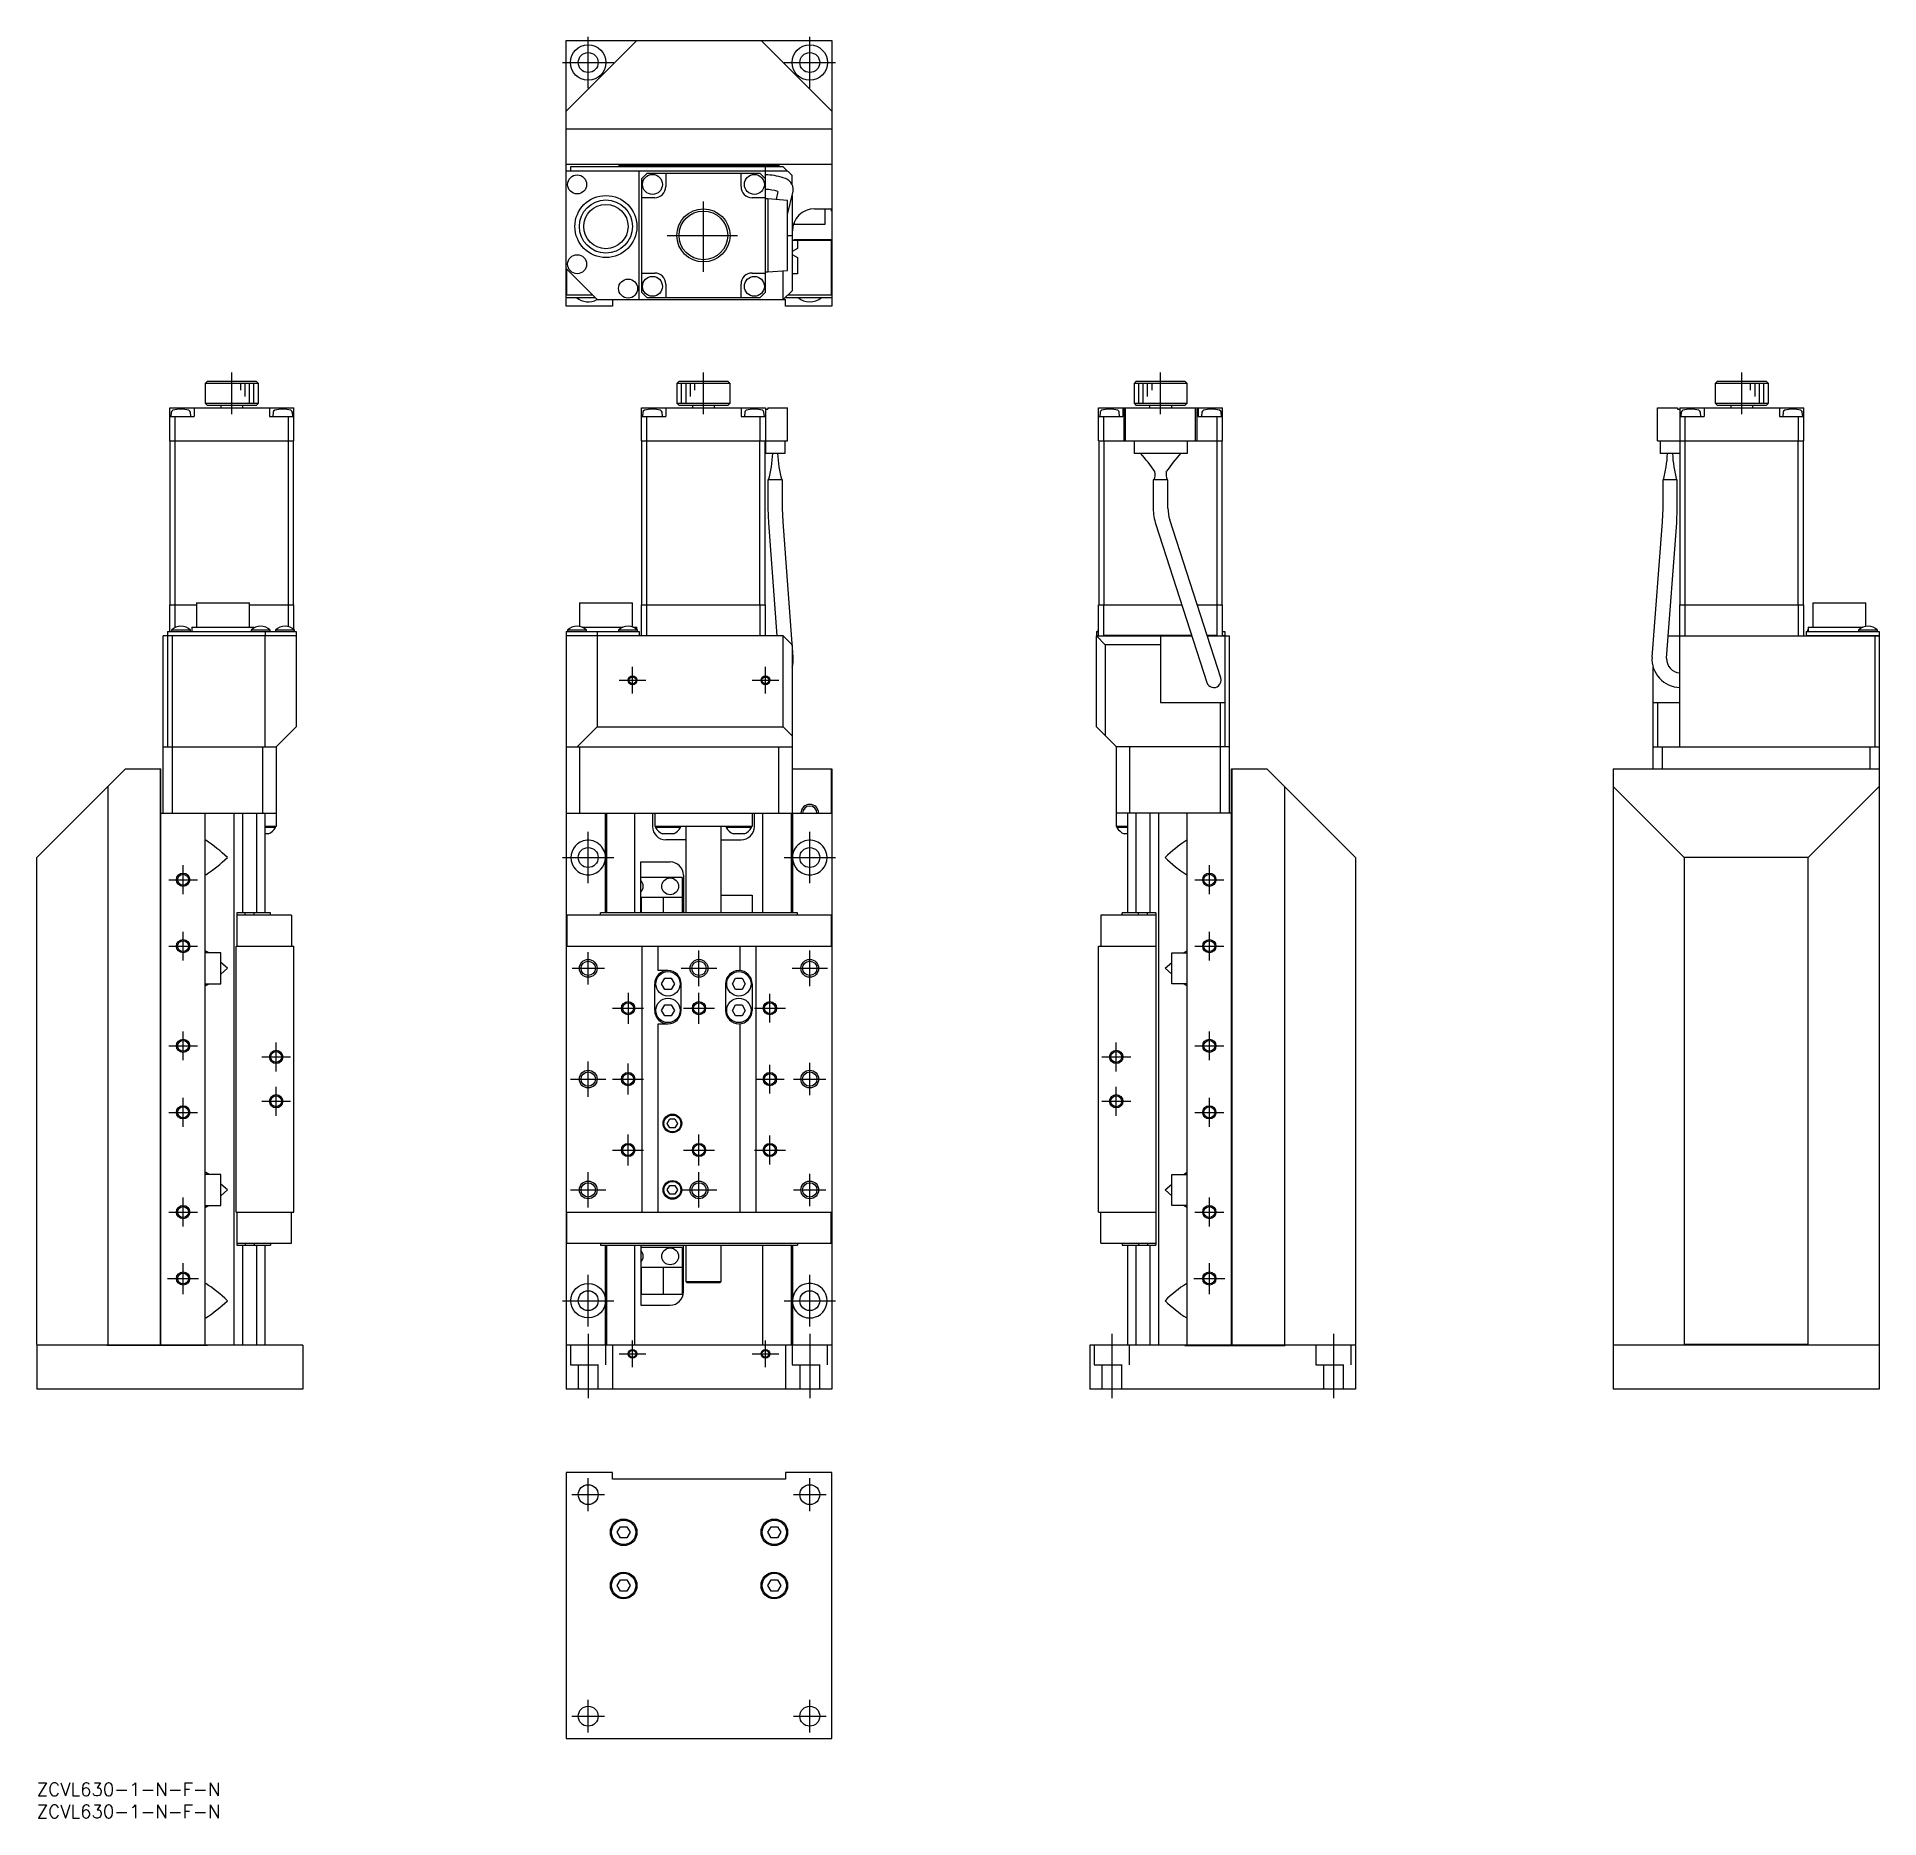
# Model space of a CAD drawing. Extents: x 0 to 416, y -8 to 394.
import ezdxf

# ---------------------------------------------------------------- set-up
doc = ezdxf.new("R2010")
doc.units = 0
doc.header["$LTSCALE"] = 0.5
doc.linetypes.add('CENTER', pattern=[50.8, 31.75, -6.35, 6.35, -6.35])
doc.linetypes.add('DASHED', pattern=[19.05, 12.7, -6.35])
for name, color, linetype in [('MSM_CENTER', 1, 'CENTER'), ('MSM_CONTINUOUS', 7, 'CONTINUOUS'), ('MSM_DASHED', 4, 'DASHED'), ('MSM_NARROW', 5, 'CONTINUOUS'), ('MSM_PART_NUMBER', 7, 'CONTINUOUS')]:
    doc.layers.add(name, color=color, linetype=linetype)
doc.styles.get("Standard").update_dxf_attribs({"font": 'txt.shx', "height": 3, "bigfont": 'bigfont.shx'})

# ---------------------------------------------------------------- blocks, each defined once
blk = doc.blocks.new('*U2')
at = {"layer": 'MSM_PART_NUMBER'}
blk.add_text('ZCVL630-1-N-F-N', height=3, dxfattribs=at).set_placement((0, -3))
blk = doc.blocks.new('*U3')
at = {"layer": 'MSM_PART_NUMBER'}
blk.add_text('ZCVL630-1-N-F-N', height=3, dxfattribs=at).set_placement((0, -8))

msp = doc.modelspace()

# ---------------------------------------------------------------- linework, layer by layer
at = {"layer": 'MSM_CENTER'}
for p, q in [((124.42, 382.36), (124.42, 393.96)), ((174.42, 382.36), (174.42, 393.96)), ((118.62, 388.16), (130.22, 388.16)), ((168.62, 388.16), (180.22, 388.16)), ((150.42, 340.96), (150.42, 357.36)), ((142.22, 349.16), (158.62, 349.16)), ((44, 308.82), (44, 318.22)), ((150.42, 308.82), (150.42, 318.22)), ((253.59, 308.82), (253.59, 318.22)), ((384.74, 308.82), (384.74, 318.22)), ((134.42, 245.77), (134.42, 251.77)), ((164.42, 245.77), (164.42, 251.77)), ((131.42, 248.77), (137.42, 248.77)), ((161.42, 248.77), (167.42, 248.77)), ((124.42, 202.97), (124.42, 214.57)), ((174.42, 202.97), (174.42, 214.57)), ((118.62, 208.77), (130.22, 208.77)), ((168.62, 208.77), (180.22, 208.77)), ((29.75, 203.77), (36.25, 203.77)), ((33, 200.52), (33, 207.02)), ((261.34, 203.77), (267.84, 203.77)), ((264.59, 200.52), (264.59, 207.02)), ((33, 185.52), (33, 192.02)), ((264.59, 185.52), (264.59, 192.02)), ((29.75, 188.77), (36.25, 188.77)), ((124.42, 180.12), (124.42, 187.42)), ((149.42, 179.77), (149.42, 187.77)), ((174.42, 179.77), (174.42, 187.77)), ((261.34, 188.77), (267.84, 188.77)), ((120.77, 183.77), (128.07, 183.77)), ((145.42, 183.77), (153.42, 183.77)), ((170.42, 183.77), (178.42, 183.77)), ((129.92, 174.77), (136.92, 174.77)), ((133.42, 178.27), (133.42, 171.27)), ((145.92, 174.77), (152.92, 174.77)), ((149.42, 171.27), (149.42, 178.27)), ((161.92, 174.77), (168.92, 174.77)), ((165.42, 171.52), (165.42, 178.02)), ((33, 163.02), (33, 169.52)), ((54, 160.52), (54, 167.02)), ((243.59, 160.52), (243.59, 167.02)), ((264.59, 163.02), (264.59, 169.52)), ((29.75, 166.27), (36.25, 166.27)), ((50.75, 163.77), (57.25, 163.77)), ((124.42, 154.77), (124.42, 162.77)), ((133.42, 155.27), (133.42, 162.27)), ((174.42, 155.12), (174.42, 162.42)), ((240.34, 163.77), (246.84, 163.77)), ((261.34, 166.27), (267.84, 166.27)), ((120.42, 158.77), (128.42, 158.77)), ((129.92, 158.77), (136.92, 158.77)), ((162.17, 158.77), (168.67, 158.77)), ((165.42, 155.52), (165.42, 162.02)), ((170.77, 158.77), (178.07, 158.77)), ((33, 148.02), (33, 154.52)), ((54, 150.52), (54, 157.02)), ((243.59, 150.52), (243.59, 157.02)), ((264.59, 148.02), (264.59, 154.52)), ((29.75, 151.27), (36.25, 151.27)), ((50.75, 153.77), (57.25, 153.77)), ((240.34, 153.77), (246.84, 153.77)), ((261.34, 151.27), (267.84, 151.27)), ((133.42, 139.27), (133.42, 146.27)), ((149.42, 139.27), (149.42, 146.27)), ((165.42, 139.52), (165.42, 146.02)), ((129.92, 142.77), (136.92, 142.77)), ((145.92, 142.77), (152.92, 142.77)), ((161.92, 142.77), (168.92, 142.77)), ((124.42, 129.77), (124.42, 137.77)), ((149.42, 129.77), (149.42, 137.77)), ((174.42, 130.12), (174.42, 137.42)), ((120.42, 133.77), (128.42, 133.77)), ((145.42, 133.77), (153.42, 133.77)), ((170.77, 133.77), (178.07, 133.77)), ((33, 125.52), (33, 132.02)), ((264.59, 125.52), (264.59, 132.02)), ((29.75, 128.77), (36.25, 128.77)), ((261.34, 128.77), (267.84, 128.77)), ((33, 110.27), (33, 117.27)), ((264.59, 110.27), (264.59, 117.27)), ((29.5, 113.77), (36.5, 113.77)), ((124.42, 102.97), (124.42, 114.57)), ((174.42, 102.97), (174.42, 114.57)), ((261.09, 113.77), (268.09, 113.77)), ((118.62, 108.77), (130.22, 108.77)), ((168.62, 108.77), (180.22, 108.77)), ((124.42, 101.27), (124.42, 86.77)), ((174.42, 101.27), (174.42, 86.77)), ((242.59, 101.27), (242.59, 86.77)), ((292.59, 101.27), (292.59, 86.77)), ((131.42, 96.77), (137.42, 96.77)), ((134.42, 93.77), (134.42, 99.77)), ((161.42, 96.77), (167.42, 96.77)), ((164.42, 93.77), (164.42, 99.77)), ((124.42, 61.3), (124.42, 68.7)), ((174.42, 61.3), (174.42, 68.7)), ((120.72, 65), (128.12, 65)), ((170.72, 65), (178.12, 65)), ((124.42, 11.3), (124.42, 18.7)), ((174.42, 11.3), (174.42, 18.7)), ((120.72, 15), (128.12, 15)), ((170.72, 15), (178.12, 15))]:
    msp.add_line(p, q, dxfattribs=at)
at = {"layer": 'MSM_CONTINUOUS'}
for p, q in [((119.42, 377.16), (135.42, 393.16)), ((119.42, 333.16), (119.42, 393.16)), ((119.42, 393.16), (179.42, 393.16)), ((163.42, 393.16), (179.42, 377.16)), ((179.42, 393.16), (179.42, 333.16)), ((119.42, 377.36), (119.52, 377.36)), ((119.52, 377.36), (119.52, 377.26)), ((179.42, 377.26), (179.32, 377.26)), ((179.42, 373.16), (119.42, 373.16)), ((119.42, 365.26), (119.52, 365.16)), ((179.42, 365.16), (119.42, 365.16)), ((169.42, 363.66), (119.42, 363.66)), ((168.42, 364.66), (120.42, 364.66)), ((120.42, 364.66), (120.42, 363.66)), ((120.42, 363.76), (164.42, 363.76)), ((131.42, 364.86), (131.42, 365.16)), ((167.42, 364.86), (131.42, 364.86)), ((135.92, 334.66), (135.92, 363.66)), ((137.62, 363.16), (136.42, 361.96)), ((136.42, 361.96), (136.42, 336.36)), ((163.22, 363.16), (137.62, 363.16)), ((141.92, 363.16), (141.92, 360.16)), ((158.92, 360.16), (158.92, 363.16)), ((164.42, 361.96), (163.22, 363.16)), ((164.42, 363.76), (164.32, 363.66)), ((164.42, 363.76), (164.42, 364.66)), ((164.42, 336.36), (164.42, 363.66)), ((167.42, 365.16), (167.42, 364.86)), ((170.42, 362.66), (168.42, 364.66)), ((170.42, 360.69), (170.42, 362.66)), ((179.32, 365.16), (179.42, 365.26)), ((139.42, 357.66), (136.42, 357.66)), ((164.42, 357.66), (161.42, 357.66)), ((167.24, 359.09), (166.81, 357.25)), ((169.42, 353.9), (170.64, 359.14)), ((170.42, 358.19), (170.42, 336.66)), ((164.92, 357.38), (164.42, 357.41)), ((164.92, 357.38), (164.92, 340.95)), ((169.42, 357.06), (164.92, 357.38)), ((169.42, 341.26), (169.42, 357.06)), ((175.52, 355.16), (179.42, 355.16)), ((177.92, 351.66), (177.92, 355.16)), ((179.32, 354.66), (179.32, 355.16)), ((179.42, 354.66), (179.32, 354.66)), ((170.52, 348.66), (170.52, 350.16)), ((170.92, 352.12), (170.92, 351.66)), ((170.92, 351.66), (177.92, 351.66)), ((169.42, 349.16), (170.42, 349.16)), ((170.52, 348.66), (170.42, 348.66)), ((170.42, 348.06), (179.22, 348.06)), ((171.62, 346.19), (170.42, 345.5)), ((179.42, 348.16), (170.82, 348.16)), ((170.82, 348.16), (170.82, 348.06)), ((171.62, 348.06), (171.62, 346.19)), ((179.22, 348.06), (179.22, 335.66)), ((119.42, 341.66), (126.42, 334.66)), ((119.62, 335.66), (119.62, 341.46)), ((164.42, 340.91), (164.92, 340.95)), ((164.92, 340.95), (169.42, 341.26)), ((168.42, 334.66), (168.42, 341.19)), ((170.42, 344.83), (171.62, 344.14)), ((171.62, 344.14), (171.62, 340.46)), ((136.42, 340.66), (139.42, 340.66)), ((141.92, 338.16), (141.92, 335.16)), ((158.92, 335.16), (158.92, 338.16)), ((161.42, 340.66), (164.42, 340.66)), ((171.62, 340.46), (170.42, 340.46)), ((119.42, 335.16), (125.92, 335.16)), ((129.92, 333.16), (119.42, 333.16)), ((125.42, 335.66), (119.62, 335.66)), ((126.42, 334.66), (168.92, 334.66)), ((129.92, 334.66), (129.92, 333.16)), ((136.42, 336.36), (137.62, 335.16)), ((137.62, 335.16), (163.22, 335.16)), ((163.22, 335.16), (164.42, 336.36)), ((170.42, 336.66), (168.42, 334.66)), ((168.92, 335.16), (179.42, 335.16)), ((168.92, 333.16), (168.92, 334.66)), ((179.42, 333.16), (168.92, 333.16)), ((179.22, 335.66), (169.42, 335.66)), ((38.5, 316.27), (38, 315.77)), ((38.5, 316.27), (49.5, 316.27)), ((50, 315.77), (49.5, 316.27)), ((144.92, 316.27), (144.42, 315.77)), ((144.92, 316.27), (155.92, 316.27)), ((156.42, 315.77), (155.92, 316.27)), ((248.09, 316.27), (247.59, 315.77)), ((248.09, 316.27), (259.09, 316.27)), ((259.59, 315.77), (259.09, 316.27)), ((379.24, 316.27), (378.74, 315.77)), ((379.24, 316.27), (390.24, 316.27)), ((390.74, 315.77), (390.24, 316.27)), ((38, 315.77), (38, 311.27)), ((50, 315.77), (38, 315.77)), ((50, 311.27), (50, 315.77)), ((156.42, 315.77), (144.42, 315.77)), ((144.42, 315.77), (144.42, 311.27)), ((156.42, 311.27), (156.42, 315.77)), ((247.59, 315.77), (247.59, 311.27)), ((259.59, 315.77), (247.59, 315.77)), ((259.59, 311.27), (259.59, 315.77)), ((390.74, 315.77), (378.74, 315.77)), ((378.74, 315.77), (378.74, 311.27)), ((390.74, 311.27), (390.74, 315.77)), ((30, 302.77), (30, 310.27)), ((30, 310.27), (58, 310.27)), ((30, 308.27), (35.5, 308.27)), ((30.34, 309.26), (30.25, 308.27)), ((31.2, 302.77), (31.2, 308.27)), ((34.75, 308.27), (34.66, 309.26)), ((35.5, 310.27), (35.5, 308.27)), ((38, 311.27), (38.5, 310.77)), ((38, 311.27), (50, 311.27)), ((49.5, 310.77), (38.5, 310.77)), ((41.5, 310.77), (41.5, 310.27)), ((46.5, 310.27), (46.5, 310.77)), ((49.5, 310.77), (50, 311.27)), ((52.5, 310.27), (52.5, 308.27)), ((52.5, 308.27), (58, 308.27)), ((53.34, 309.26), (53.25, 308.27)), ((56.8, 302.77), (56.8, 308.27)), ((57.75, 308.27), (57.66, 309.26)), ((58, 302.77), (58, 310.27)), ((136.42, 310.27), (164.42, 310.27)), ((136.42, 302.77), (136.42, 310.27)), ((136.42, 308.27), (141.92, 308.27)), ((136.75, 309.26), (136.67, 308.27)), ((137.62, 302.77), (137.62, 308.27)), ((141.17, 308.27), (141.08, 309.26)), ((141.92, 310.27), (141.92, 308.27)), ((144.42, 311.27), (156.42, 311.27)), ((144.42, 311.27), (144.92, 310.77)), ((155.92, 310.77), (144.92, 310.77)), ((147.92, 310.77), (147.92, 310.27)), ((152.92, 310.27), (152.92, 310.77)), ((155.92, 310.77), (156.42, 311.27)), ((158.92, 310.27), (158.92, 308.27)), ((158.92, 308.27), (164.42, 308.27)), ((159.75, 309.26), (159.67, 308.27)), ((163.22, 302.77), (163.22, 308.27)), ((164.17, 308.27), (164.08, 309.26)), ((164.42, 310.27), (164.42, 299.97)), ((164.42, 309.97), (164.92, 309.97)), ((164.92, 310.27), (169.42, 310.27)), ((164.92, 310.27), (164.92, 309.97)), ((169.42, 302.77), (169.42, 310.27)), ((239.59, 302.77), (239.59, 310.27)), ((239.59, 310.27), (267.59, 310.27)), ((239.59, 308.27), (245.09, 308.27)), ((239.93, 309.26), (239.84, 308.27)), ((240.79, 302.77), (240.79, 308.27)), ((244.34, 308.27), (244.26, 309.26)), ((245.09, 310.27), (245.09, 308.27)), ((245.34, 302.77), (245.34, 309.97)), ((245.34, 309.97), (245.38, 309.97)), ((245.38, 310.27), (245.38, 309.97)), ((245.69, 302.77), (245.69, 310.27)), ((247.59, 311.27), (248.09, 310.77)), ((247.59, 311.27), (259.59, 311.27)), ((259.09, 310.77), (248.09, 310.77)), ((251.09, 310.77), (251.09, 310.27)), ((256.09, 310.27), (256.09, 310.77)), ((259.09, 310.77), (259.59, 311.27)), ((261.49, 302.77), (261.49, 310.27)), ((261.81, 310.27), (261.81, 309.97)), ((261.81, 309.97), (261.84, 309.97)), ((261.84, 302.77), (261.84, 309.97)), ((262.09, 310.27), (262.09, 308.27)), ((262.09, 308.27), (267.59, 308.27)), ((262.93, 309.26), (262.84, 308.27)), ((266.39, 302.77), (266.39, 308.27)), ((267.34, 308.27), (267.26, 309.26)), ((267.59, 302.77), (267.59, 310.27)), ((365.74, 302.77), (365.74, 310.27)), ((365.74, 310.27), (370.24, 310.27)), ((370.24, 310.27), (370.24, 309.97)), ((370.24, 309.97), (370.74, 309.97)), ((370.74, 310.27), (398.74, 310.27)), ((370.74, 310.27), (370.74, 299.97)), ((370.74, 308.27), (376.24, 308.27)), ((371.08, 309.26), (370.99, 308.27)), ((371.94, 302.77), (371.94, 308.27)), ((375.49, 308.27), (375.4, 309.26)), ((376.24, 310.27), (376.24, 308.27)), ((378.74, 311.27), (390.74, 311.27)), ((378.74, 311.27), (379.24, 310.77)), ((390.24, 310.77), (379.24, 310.77)), ((382.24, 310.77), (382.24, 310.27)), ((387.24, 310.27), (387.24, 310.77)), ((390.24, 310.77), (390.74, 311.27)), ((393.24, 310.27), (393.24, 308.27)), ((393.24, 308.27), (398.74, 308.27)), ((394.08, 309.26), (393.99, 308.27)), ((397.54, 302.77), (397.54, 308.27)), ((398.49, 308.27), (398.4, 309.26)), ((398.74, 302.77), (398.74, 310.27)), ((30, 302.77), (58, 302.77)), ((30.1, 265.77), (30.1, 302.77)), ((31.24, 265.77), (31.24, 302.77)), ((56.76, 265.77), (56.76, 302.77)), ((57.9, 265.77), (57.9, 302.77)), ((136.42, 302.77), (169.42, 302.77)), ((136.52, 265.77), (136.52, 302.77)), ((137.66, 265.77), (137.66, 302.77)), ((163.17, 265.77), (163.17, 302.77)), ((164.32, 265.77), (164.32, 302.77)), ((168.82, 299.97), (164.42, 299.97)), ((168.82, 302.77), (168.82, 299.97)), ((239.59, 302.77), (267.59, 302.77)), ((239.69, 265.77), (239.69, 302.77)), ((240.84, 265.77), (240.84, 302.77)), ((247.59, 302.77), (247.59, 299.97)), ((259.59, 299.97), (247.59, 299.97)), ((259.59, 302.77), (259.59, 299.97)), ((266.35, 265.77), (266.35, 302.77)), ((267.49, 265.77), (267.49, 302.77)), ((365.74, 302.77), (398.74, 302.77)), ((366.34, 302.77), (366.34, 299.97)), ((370.74, 299.97), (366.34, 299.97)), ((370.84, 265.77), (370.84, 302.77)), ((371.98, 265.77), (371.98, 302.77)), ((397.5, 265.77), (397.5, 302.77)), ((398.64, 265.77), (398.64, 302.77)), ((254.85, 295.82), (254.89, 295.92)), ((168.27, 293.97), (164.97, 293.97)), ((164.97, 293.97), (164.97, 287.58)), ((168.27, 287.58), (168.27, 293.97)), ((255.24, 293.97), (251.94, 293.97)), ((251.94, 293.97), (251.94, 287.58)), ((255.24, 287.58), (255.24, 293.97)), ((370.19, 293.97), (366.89, 293.97)), ((366.89, 293.97), (366.89, 287.58)), ((370.19, 287.58), (370.19, 293.97)), ((164.97, 287.58), (165.09, 284.31)), ((168.38, 284.56), (168.27, 287.58)), ((366.89, 287.58), (366.78, 284.56)), ((370.07, 284.31), (370.19, 287.58)), ((165.09, 284.31), (167.01, 258.77)), ((170.68, 253.99), (168.38, 284.56)), ((252.52, 283.93), (264.02, 248.28)), ((267.16, 249.29), (255.66, 284.95)), ((366.78, 284.56), (364.48, 253.99)), ((367.77, 253.74), (370.07, 284.31)), ((36, 266.27), (48, 266.27)), ((36, 266.27), (36, 260.77)), ((48, 260.77), (48, 266.27)), ((122.42, 266.27), (134.42, 266.27)), ((122.42, 266.27), (122.42, 260.93)), ((134.42, 260.8), (134.42, 266.27)), ((400.74, 266.27), (412.74, 266.27)), ((400.74, 266.27), (400.74, 260.77)), ((412.74, 260.93), (412.74, 266.27)), ((30, 265.77), (36, 265.77)), ((30, 259.77), (30, 265.77)), ((31.2, 260.67), (31.2, 265.77)), ((48, 265.77), (58, 265.77)), ((56.8, 260.86), (56.8, 265.77)), ((58, 260.21), (58, 265.77)), ((136.42, 258.77), (136.42, 265.77)), ((136.42, 265.77), (164.42, 265.77)), ((137.62, 258.77), (137.62, 265.77)), ((163.22, 258.77), (163.22, 265.77)), ((164.42, 258.87), (164.42, 265.77)), ((239.59, 258.77), (239.59, 265.77)), ((239.59, 265.77), (258.38, 265.77)), ((240.79, 258.87), (240.79, 265.77)), ((261.84, 265.77), (267.59, 265.77)), ((266.39, 258.87), (266.39, 265.77)), ((267.59, 258.77), (267.59, 265.77)), ((370.74, 265.77), (398.74, 265.77)), ((370.74, 258.87), (370.74, 265.77)), ((371.94, 258.77), (371.94, 265.77)), ((397.54, 258.77), (397.54, 265.77)), ((398.74, 258.77), (398.74, 265.77)), ((29.4, 258.77), (28.5, 258.77)), ((28.5, 218.77), (28.5, 258.77)), ((29.4, 258.77), (29.5, 258.67)), ((29.5, 259.77), (29.5, 258.87)), ((29.5, 259.77), (58.5, 259.77)), ((29.5, 258.87), (58.5, 258.87)), ((29.5, 258.87), (29.6, 258.77)), ((29.5, 258.77), (29.5, 233.77)), ((58.5, 258.77), (29.5, 258.77)), ((34.65, 260.06), (30.35, 260.06)), ((30.35, 260.06), (30.35, 259.77)), ((30.5, 258.77), (30.5, 218.77)), ((34.65, 259.77), (34.65, 260.06)), ((35, 260.77), (49, 260.77)), ((35, 260.77), (35, 259.77)), ((52.65, 260.06), (48.35, 260.06)), ((48.35, 260.06), (48.35, 259.77)), ((49, 260.57), (49, 260.77)), ((51.46, 258.77), (51.5, 258.87)), ((51.5, 259.77), (51.5, 258.87)), ((51.5, 233.77), (51.5, 258.77)), ((52.65, 259.77), (52.65, 260.06)), ((58.15, 260.06), (53.85, 260.06)), ((53.85, 260.06), (53.85, 259.77)), ((58.15, 259.77), (58.15, 260.06)), ((58.4, 258.77), (58.5, 258.87)), ((58.5, 259.77), (58.5, 258.87)), ((58.5, 258.77), (58.5, 238.27)), ((119.42, 259.77), (135.92, 259.77)), ((119.42, 259.77), (119.42, 258.87)), ((119.52, 258.77), (119.42, 258.87)), ((119.42, 258.87), (135.92, 258.87)), ((168.42, 258.77), (119.42, 258.77)), ((119.42, 258.77), (119.42, 88.77)), ((124.07, 260.06), (119.77, 260.06)), ((119.77, 260.06), (119.77, 259.77)), ((122.99, 260.77), (132.34, 260.77)), ((124.07, 259.77), (124.07, 260.06)), ((126.42, 259.77), (126.42, 258.87)), ((126.46, 258.77), (126.42, 258.87)), ((126.42, 258.77), (126.42, 238.27)), ((135.57, 260.06), (131.27, 260.06)), ((131.27, 260.06), (131.27, 259.77)), ((134.49, 260.77), (135.42, 260.77)), ((135.42, 260.21), (135.42, 260.77)), ((135.57, 259.77), (135.57, 260.06)), ((135.82, 258.77), (135.92, 258.87)), ((135.92, 259.77), (135.92, 258.87)), ((164.32, 258.77), (164.42, 258.87)), ((170.42, 256.77), (168.42, 258.77)), ((168.42, 238.27), (168.42, 258.77)), ((239.09, 259.77), (239.09, 258.87)), ((239.09, 259.77), (239.59, 259.77)), ((239.09, 258.87), (239.59, 258.87)), ((239.19, 258.77), (239.09, 258.87)), ((241.09, 256.77), (239.09, 258.77)), ((239.09, 258.77), (260.63, 258.77)), ((239.09, 238.27), (239.09, 258.77)), ((239.59, 260.06), (239.44, 260.06)), ((239.44, 260.06), (239.44, 259.77)), ((240.69, 258.77), (240.79, 258.87)), ((260.6, 258.87), (240.79, 258.87)), ((253.59, 258.77), (253.59, 243.77)), ((266.39, 258.87), (264.07, 258.87)), ((264.1, 258.77), (268.09, 258.77)), ((266.39, 258.87), (266.49, 258.77)), ((267.59, 259.77), (268.09, 259.77)), ((267.59, 258.87), (268.09, 258.87)), ((268.09, 258.87), (267.99, 258.77)), ((268.09, 259.77), (268.09, 258.87)), ((268.09, 258.77), (268.09, 233.77)), ((268.19, 258.77), (268.09, 258.67)), ((268.19, 233.77), (268.19, 258.77)), ((268.19, 258.77), (269.09, 258.77)), ((269.09, 258.77), (269.09, 218.77)), ((368.15, 258.77), (415.74, 258.77)), ((370.74, 258.87), (370.84, 258.77)), ((370.74, 233.77), (370.74, 258.77)), ((399.24, 259.77), (415.74, 259.77)), ((399.24, 259.77), (399.24, 258.87)), ((399.24, 258.87), (415.74, 258.87)), ((399.24, 258.87), (399.34, 258.77)), ((399.74, 260.06), (399.59, 260.06)), ((399.59, 260.06), (399.59, 259.77)), ((399.74, 260.77), (412.16, 260.77)), ((399.74, 260.77), (399.74, 259.77)), ((415.39, 260.06), (411.09, 260.06)), ((411.09, 260.06), (411.09, 259.77)), ((414.74, 258.77), (414.74, 233.77)), ((415.39, 259.77), (415.39, 260.06)), ((415.74, 258.87), (415.64, 258.77)), ((415.74, 259.77), (415.74, 258.87)), ((415.74, 258.77), (415.74, 88.77)), ((170.42, 256.77), (170.42, 218.77)), ((241.09, 256.77), (241.09, 236.27)), ((253.59, 256.77), (241.09, 256.77)), ((364.74, 228.77), (364.74, 251.7)), ((253.59, 243.77), (268.09, 243.77)), ((267.09, 218.77), (267.09, 243.77)), ((364.74, 243.77), (370.74, 243.77)), ((365.74, 243.77), (365.74, 233.77)), ((54, 233.77), (58.5, 238.27)), ((121.92, 233.77), (126.42, 238.27)), ((126.42, 238.27), (168.42, 238.27)), ((168.42, 238.27), (170.42, 236.27)), ((239.09, 238.27), (243.49, 233.87)), ((28.5, 233.77), (54, 233.77)), ((51, 218.77), (51, 233.77)), ((54, 233.77), (54, 218.77)), ((119.42, 233.77), (170.42, 233.77)), ((122.42, 233.77), (122.42, 218.77)), ((167.42, 218.77), (167.42, 233.77)), ((243.59, 233.77), (243.49, 233.87)), ((243.59, 233.77), (243.59, 215.77)), ((269.09, 233.77), (243.59, 233.77)), ((246.59, 233.77), (246.59, 218.77)), ((364.74, 233.77), (415.74, 233.77)), ((366.74, 233.77), (366.74, 228.77)), ((413.74, 228.77), (413.74, 233.77)), ((20, 228.77), (0, 208.77)), ((20, 228.77), (28, 228.77)), ((27.9, 98.77), (27.9, 228.77)), ((28, 98.77), (28, 228.77)), ((170.42, 228.77), (179.42, 228.77)), ((179.32, 218.77), (179.32, 228.77)), ((179.42, 228.77), (179.42, 88.77)), ((269.59, 98.77), (269.59, 228.77)), ((269.59, 228.77), (277.59, 228.77)), ((269.69, 228.77), (269.69, 98.77)), ((297.59, 208.77), (277.59, 228.77)), ((355.74, 228.77), (415.74, 228.77)), ((355.74, 228.77), (355.74, 88.77)), ((16, 224.77), (16, 98.77)), ((281.59, 98.77), (281.59, 224.77)), ((371.74, 208.77), (355.74, 224.77)), ((415.74, 224.77), (399.74, 208.77)), ((28, 218.77), (54, 218.77)), ((38, 98.77), (38, 218.77)), ((44.5, 98.77), (44.5, 218.77)), ((46.46, 196.27), (46.46, 218.77)), ((49.54, 218.77), (49.54, 196.27)), ((51.5, 196.27), (51.5, 218.77)), ((54, 218.67), (53.9, 218.77)), ((54, 218.67), (54, 215.77)), ((119.42, 218.77), (179.42, 218.77)), ((128.32, 196.27), (128.32, 218.77)), ((128.62, 196.27), (128.62, 218.77)), ((134.97, 196.27), (134.97, 218.77)), ((138.92, 218.77), (138.92, 215.77)), ((139.42, 218.77), (139.42, 215.77)), ((161.42, 218.77), (161.42, 215.77)), ((161.92, 215.77), (161.92, 218.77)), ((163.86, 196.27), (163.86, 218.77)), ((170.22, 218.77), (170.22, 196.27)), ((170.52, 218.77), (170.52, 196.27)), ((269.59, 218.77), (243.59, 218.77)), ((246.09, 218.77), (246.09, 196.27)), ((248.06, 196.27), (248.06, 218.77)), ((251.13, 218.77), (251.13, 196.27)), ((253.09, 218.77), (253.09, 98.77)), ((259.59, 98.77), (259.59, 218.77)), ((38, 212.51), (38.12, 212.67)), ((54, 215.77), (51.5, 215.77)), ((53.85, 215.57), (51.5, 215.57)), ((52.22, 214.12), (51.5, 214.12)), ((53.85, 215.57), (53.85, 215.77)), ((161.42, 215.77), (139.42, 215.77)), ((139.57, 215.77), (139.57, 215.57)), ((145.27, 215.57), (139.57, 215.57)), ((143.64, 214.12), (141.19, 214.12)), ((146.42, 212.77), (141.92, 212.77)), ((145.27, 215.57), (145.27, 215.77)), ((146.42, 215.77), (146.42, 196.27)), ((154.42, 196.27), (154.42, 215.77)), ((154.42, 212.77), (158.92, 212.77)), ((155.57, 215.77), (155.57, 215.57)), ((161.27, 215.57), (155.57, 215.57)), ((159.64, 214.12), (157.19, 214.12)), ((161.27, 215.57), (161.27, 215.77)), ((246.09, 215.77), (243.59, 215.77)), ((243.74, 215.77), (243.74, 215.57)), ((246.09, 215.57), (243.74, 215.57)), ((246.09, 214.12), (245.37, 214.12)), ((259.59, 212.51), (259.47, 212.67)), ((0, 98.87), (0, 208.77)), ((297.59, 208.77), (297.59, 98.87)), ((399.74, 208.77), (371.74, 208.77)), ((371.74, 208.77), (371.74, 98.87)), ((399.74, 98.87), (399.74, 208.77)), ((38, 205.03), (38.12, 204.87)), ((136.29, 207.77), (142.92, 207.77)), ((136.29, 196.27), (136.29, 207.77)), ((145.62, 204.27), (136.29, 204.27)), ((145.62, 204.27), (145.62, 196.27)), ((145.92, 204.77), (145.92, 196.27)), ((259.59, 205.03), (259.47, 204.87)), ((145.62, 199.77), (136.29, 199.77)), ((136.42, 196.27), (136.42, 199.77)), ((141.42, 196.27), (141.42, 199.77)), ((154.42, 200.27), (161.42, 200.27)), ((161.42, 200.27), (161.42, 196.27)), ((45.1, 196.27), (45.1, 188.77)), ((52.7, 196.27), (45.1, 196.27)), ((57.5, 195.77), (45.1, 195.77)), ((46.98, 195.77), (46.98, 196.27)), ((49.02, 195.77), (49.02, 196.27)), ((52.7, 195.77), (52.7, 196.27)), ((57.5, 195.77), (57.5, 188.77)), ((119.62, 195.77), (119.62, 188.77)), ((179.22, 195.77), (119.62, 195.77)), ((171.62, 196.27), (127.22, 196.27)), ((127.22, 195.77), (127.22, 196.27)), ((171.62, 195.77), (171.62, 196.27)), ((179.22, 195.77), (179.22, 188.77)), ((240.09, 195.77), (240.09, 188.77)), ((252.49, 195.77), (240.09, 195.77)), ((252.49, 196.27), (244.89, 196.27)), ((244.89, 195.77), (244.89, 196.27)), ((248.57, 195.77), (248.57, 196.27)), ((250.62, 195.77), (250.62, 196.27)), ((252.49, 196.27), (252.49, 188.77)), ((38.12, 187.67), (38, 187.51)), ((41.5, 187.27), (38, 187.27)), ((38.87, 187.27), (38.12, 187.67)), ((41.5, 180.27), (41.5, 187.27)), ((45, 128.77), (45, 188.77)), ((45, 188.77), (58, 188.77)), ((58, 128.77), (58, 188.77)), ((119.42, 188.77), (179.42, 188.77)), ((136.62, 128.77), (136.62, 188.77)), ((140.22, 183.27), (140.22, 188.77)), ((158.62, 188.77), (158.62, 183.26)), ((162.22, 188.77), (162.22, 128.77)), ((239.59, 128.77), (239.59, 188.77)), ((239.59, 188.77), (252.59, 188.77)), ((252.59, 128.77), (252.59, 188.77)), ((256.09, 180.27), (256.09, 187.27)), ((256.09, 187.27), (259.59, 187.27)), ((258.72, 187.27), (259.47, 187.67)), ((259.47, 187.67), (259.59, 187.51)), ((43, 183.77), (41.5, 185.09)), ((41.5, 182.45), (43, 183.77)), ((142.42, 183.27), (140.22, 183.27)), ((254.59, 183.77), (256.09, 185.09)), ((256.09, 182.45), (254.59, 183.77)), ((38, 180.27), (41.5, 180.27)), ((38, 180.03), (38.12, 179.87)), ((38.12, 179.87), (38.87, 180.27)), ((139.42, 174.27), (139.42, 180.27)), ((140.97, 180.27), (141.69, 181.52)), ((141.69, 179.02), (140.97, 180.27)), ((141.69, 181.52), (143.14, 181.52)), ((143.14, 179.02), (141.69, 179.02)), ((143.14, 181.52), (143.86, 180.27)), ((143.86, 180.27), (143.14, 179.02)), ((145.42, 174.27), (145.42, 180.27)), ((155.42, 180.27), (155.42, 174.27)), ((156.97, 180.27), (157.69, 181.52)), ((157.69, 179.02), (156.97, 180.27)), ((157.69, 181.52), (159.14, 181.52)), ((159.14, 179.02), (157.69, 179.02)), ((159.14, 181.52), (159.86, 180.27)), ((159.86, 180.27), (159.14, 179.02)), ((161.42, 180.27), (161.42, 174.27)), ((259.59, 180.27), (256.09, 180.27)), ((259.47, 179.87), (258.72, 180.27)), ((259.59, 180.03), (259.47, 179.87)), ((140.97, 174.27), (141.69, 175.52)), ((141.69, 175.52), (143.14, 175.52)), ((143.14, 175.52), (143.86, 174.27)), ((156.97, 174.27), (157.69, 175.52)), ((157.69, 175.52), (159.14, 175.52)), ((159.14, 175.52), (159.86, 174.27)), ((140.22, 128.77), (140.22, 171.27)), ((140.22, 171.27), (142.42, 171.27)), ((141.69, 173.02), (140.97, 174.27)), ((143.14, 173.02), (141.69, 173.02)), ((143.86, 174.27), (143.14, 173.02)), ((157.69, 173.02), (156.97, 174.27)), ((159.14, 173.02), (157.69, 173.02)), ((158.62, 171.28), (158.62, 128.77)), ((159.86, 174.27), (159.14, 173.02)), ((142.26, 148.77), (142.84, 149.77)), ((142.84, 149.77), (143.99, 149.77)), ((143.99, 149.77), (144.57, 148.77)), ((142.84, 147.77), (142.26, 148.77)), ((143.99, 147.77), (142.84, 147.77)), ((144.57, 148.77), (143.99, 147.77)), ((38.12, 137.67), (38, 137.51)), ((41.5, 137.27), (38, 137.27)), ((38.87, 137.27), (38.12, 137.67)), ((41.5, 130.27), (41.5, 137.27)), ((256.09, 130.27), (256.09, 137.27)), ((256.09, 137.27), (259.59, 137.27)), ((258.72, 137.27), (259.47, 137.67)), ((259.47, 137.67), (259.59, 137.51)), ((43, 133.77), (41.5, 135.09)), ((41.5, 132.45), (43, 133.77)), ((142.26, 133.77), (142.84, 134.77)), ((142.84, 132.77), (142.26, 133.77)), ((142.84, 134.77), (143.99, 134.77)), ((143.99, 134.77), (144.57, 133.77)), ((144.57, 133.77), (143.99, 132.77)), ((254.59, 133.77), (256.09, 135.09)), ((256.09, 132.45), (254.59, 133.77)), ((38, 130.27), (41.5, 130.27)), ((38, 130.03), (38.12, 129.87)), ((38.12, 129.87), (38.87, 130.27)), ((143.99, 132.77), (142.84, 132.77)), ((259.59, 130.27), (256.09, 130.27)), ((259.47, 129.87), (258.72, 130.27)), ((259.59, 130.03), (259.47, 129.87)), ((45, 128.77), (58, 128.77)), ((45.1, 128.77), (45.1, 121.27)), ((57.5, 121.77), (57.5, 128.77)), ((119.42, 128.77), (179.42, 128.77)), ((119.62, 121.77), (119.62, 128.77)), ((179.22, 121.77), (179.22, 128.77)), ((239.59, 128.77), (252.59, 128.77)), ((240.09, 121.77), (240.09, 128.77)), ((252.49, 128.77), (252.49, 121.27)), ((45.1, 121.77), (57.5, 121.77)), ((45.1, 121.27), (52.7, 121.27)), ((46.46, 98.77), (46.46, 121.27)), ((46.98, 121.77), (46.98, 121.27)), ((49.02, 121.77), (49.02, 121.27)), ((49.54, 121.27), (49.54, 98.77)), ((51.5, 98.77), (51.5, 121.27)), ((52.7, 121.77), (52.7, 121.27)), ((119.62, 121.77), (179.22, 121.77)), ((127.22, 121.77), (127.22, 121.27)), ((127.22, 121.27), (171.62, 121.27)), ((128.32, 98.77), (128.32, 121.27)), ((128.62, 98.77), (128.62, 121.27)), ((134.97, 98.77), (134.97, 121.27)), ((136.29, 121.27), (136.29, 107.77)), ((145.62, 120.77), (136.29, 120.77)), ((145.62, 120.77), (145.62, 110.27)), ((145.92, 110.77), (145.92, 121.27)), ((146.42, 121.27), (146.42, 113.07)), ((154.42, 113.07), (154.42, 121.27)), ((163.86, 98.77), (163.86, 121.27)), ((170.22, 121.27), (170.22, 98.77)), ((170.52, 121.27), (170.52, 98.77)), ((171.62, 121.77), (171.62, 121.27)), ((240.09, 121.77), (252.49, 121.77)), ((244.89, 121.77), (244.89, 121.27)), ((244.89, 121.27), (252.49, 121.27)), ((246.09, 121.27), (246.09, 98.77)), ((248.06, 98.77), (248.06, 121.27)), ((248.57, 121.77), (248.57, 121.27)), ((250.62, 121.77), (250.62, 121.27)), ((251.13, 121.27), (251.13, 98.77)), ((38, 112.51), (38.12, 112.67)), ((145.62, 116.27), (136.29, 116.27)), ((136.42, 110.27), (136.42, 116.27)), ((141.42, 110.27), (141.42, 116.27)), ((146.42, 113.07), (154.42, 113.07)), ((146.42, 113.07), (146.72, 112.77)), ((154.12, 112.77), (146.72, 112.77)), ((154.12, 112.77), (154.42, 113.07)), ((259.59, 112.51), (259.47, 112.67)), ((136.29, 110.27), (145.62, 110.27)), ((38, 105.03), (38.12, 104.87)), ((136.29, 107.77), (142.92, 107.77)), ((259.59, 105.03), (259.47, 104.87)), ((0, 98.87), (0.1, 98.77)), ((0, 98.77), (0, 88.77)), ((60, 98.77), (0, 98.77)), ((15.8, 98.67), (15.8, 98.77)), ((38.5, 98.67), (15.8, 98.67)), ((38.5, 98.67), (38.5, 98.77)), ((60, 98.77), (60, 88.77)), ((179.42, 98.77), (119.42, 98.77)), ((129.92, 98.77), (129.92, 88.77)), ((168.92, 98.77), (168.92, 88.77)), ((237.59, 98.77), (237.59, 88.77)), ((297.59, 98.77), (237.59, 98.77)), ((259.09, 98.67), (259.09, 98.77)), ((259.09, 98.67), (281.69, 98.67)), ((281.69, 98.67), (281.69, 98.77)), ((297.49, 98.77), (297.59, 98.87)), ((297.59, 98.77), (297.59, 88.77)), ((415.74, 98.77), (355.74, 98.77)), ((371.64, 98.77), (371.74, 98.87)), ((399.74, 98.87), (371.74, 98.87)), ((399.74, 98.87), (399.84, 98.77)), ((60, 88.77), (0, 88.77)), ((179.42, 88.77), (119.42, 88.77)), ((297.59, 88.77), (237.59, 88.77)), ((415.74, 88.77), (355.74, 88.77)), ((129.92, 70), (119.42, 70)), ((119.42, 70), (119.42, 10)), ((129.92, 68.5), (129.92, 70)), ((168.92, 68.5), (129.92, 68.5)), ((168.92, 70), (168.92, 68.5)), ((179.42, 70), (168.92, 70)), ((179.42, 10), (179.42, 70)), ((130.97, 56.5), (131.69, 57.75)), ((131.69, 55.25), (130.97, 56.5)), ((131.69, 57.75), (133.14, 57.75)), ((133.14, 55.25), (131.69, 55.25)), ((133.14, 57.75), (133.86, 56.5)), ((133.86, 56.5), (133.14, 55.25)), ((164.97, 56.5), (165.69, 57.75)), ((165.69, 55.25), (164.97, 56.5)), ((165.69, 57.75), (167.14, 57.75)), ((167.14, 55.25), (165.69, 55.25)), ((167.14, 57.75), (167.86, 56.5)), ((167.86, 56.5), (167.14, 55.25)), ((130.97, 44.5), (131.69, 45.75)), ((131.69, 45.75), (133.14, 45.75)), ((133.14, 45.75), (133.86, 44.5)), ((164.97, 44.5), (165.69, 45.75)), ((165.69, 45.75), (167.14, 45.75)), ((167.14, 45.75), (167.86, 44.5)), ((131.69, 43.25), (130.97, 44.5)), ((133.14, 43.25), (131.69, 43.25)), ((133.86, 44.5), (133.14, 43.25)), ((165.69, 43.25), (164.97, 44.5)), ((167.14, 43.25), (165.69, 43.25)), ((167.86, 44.5), (167.14, 43.25)), ((119.42, 10), (179.42, 10))]:
    msp.add_line(p, q, dxfattribs=at)
for centre, radius in [((124.42, 388.16), 4), ((174.42, 388.16), 4), ((124.42, 388.16), 2.25), ((174.42, 388.16), 2.25), ((121.92, 360.66), 2.15), ((138.92, 360.66), 2.25), ((161.92, 360.66), 2.25), ((128.42, 351.16), 7), ((128.42, 351.16), 6), ((128.42, 351.16), 5), ((150.42, 349.16), 6), ((150.42, 349.16), 5.5), ((121.92, 342.66), 2.15), ((133.42, 337.16), 2.15), ((138.92, 337.66), 2.25), ((161.92, 337.66), 2.25), ((134.42, 248.77), 0.783), ((164.42, 248.77), 0.783), ((124.42, 208.77), 2.25), ((174.42, 208.77), 2.25), ((33, 203.77), 1.23), ((142.92, 202.27), 1.9), ((264.59, 203.77), 1.23), ((33, 188.77), 1.23), ((264.59, 188.77), 1.23), ((124.42, 183.77), 1.62), ((142.42, 180.27), 2.75), ((149.42, 183.77), 1.62), ((158.42, 180.27), 2.75), ((174.42, 183.77), 1.62), ((133.42, 174.77), 1.23), ((142.42, 174.27), 2.75), ((149.42, 174.77), 1.23), ((158.42, 174.27), 2.75), ((165.42, 174.77), 1.23), ((33, 166.27), 1.23), ((264.59, 166.27), 1.23), ((54, 163.77), 1.23), ((243.59, 163.77), 1.23), ((124.42, 158.77), 1.62), ((133.42, 158.77), 1.23), ((165.42, 158.77), 1.23), ((174.42, 158.77), 1.62), ((54, 153.77), 1.23), ((243.59, 153.77), 1.23), ((33, 151.27), 1.23), ((143.42, 148.77), 2.1), ((143.42, 148.77), 1.9), ((264.59, 151.27), 1.23), ((133.42, 142.77), 1.23), ((149.42, 142.77), 1.23), ((165.42, 142.77), 1.23), ((124.42, 133.77), 1.62), ((143.42, 133.77), 2.1), ((143.42, 133.77), 1.9), ((149.42, 133.77), 1.62), ((174.42, 133.77), 1.62), ((33, 128.77), 1.23), ((264.59, 128.77), 1.23), ((142.92, 118.77), 1.9), ((33, 113.77), 1.23), ((124.42, 108.77), 3.9), ((264.59, 113.77), 1.23), ((124.42, 108.77), 2.25), ((174.42, 108.77), 2.25), ((134.42, 96.77), 0.783), ((164.42, 96.77), 0.783), ((124.42, 65), 2.25), ((174.42, 65), 2.25), ((132.42, 56.5), 3), ((132.42, 56.5), 2.75), ((166.42, 56.5), 3), ((166.42, 56.5), 2.75), ((132.42, 44.5), 3), ((132.42, 44.5), 2.75), ((166.42, 44.5), 3), ((166.42, 44.5), 2.75), ((124.42, 15), 2.25), ((174.42, 15), 2.25)]:
    msp.add_circle(centre, radius, dxfattribs=at)
for centre, radius, start, end in [((164.36, 349.53), 13.28, 72.1748, 89.7441), ((168, 359.53), 2.67, 352.8096, 80.973), ((139.42, 360.16), 2.5, 270, 0), ((161.42, 360.16), 2.5, 180, 270), ((164.39, 349.6), 9.91, 73.2914, 89.8447), ((175.52, 350.16), 5, 90, 180), ((139.42, 338.16), 2.5, 0, 90), ((161.42, 338.16), 2.5, 90, 180), ((124.42, 338.16), 4, 228.5904, 299.6232), ((174.42, 338.16), 4, 228.5904, 311.4096), ((30.83, 309.21), 0.5, 107.6292, 175), ((32.5, 303.97), 6, 72.3708, 107.6292), ((34.17, 309.21), 0.5, 5, 72.3708), ((53.83, 309.21), 0.5, 107.6292, 175), ((55.5, 303.97), 6, 72.3708, 107.6292), ((57.17, 309.21), 0.5, 5, 72.3708), ((137.25, 309.21), 0.5, 107.6292, 175), ((138.92, 303.97), 6, 72.3708, 107.6292), ((140.58, 309.21), 0.5, 5, 72.3708), ((160.25, 309.21), 0.5, 107.6292, 175), ((161.92, 303.97), 6, 72.3708, 107.6292), ((163.58, 309.21), 0.5, 5, 72.3708), ((240.43, 309.21), 0.5, 107.6292, 175), ((242.09, 303.97), 6, 72.3708, 107.6292), ((243.76, 309.21), 0.5, 5, 72.3708), ((263.43, 309.21), 0.5, 107.6292, 175), ((265.09, 303.97), 6, 72.3708, 107.6292), ((266.76, 309.21), 0.5, 5, 72.3708), ((371.57, 309.21), 0.5, 107.6292, 175), ((373.24, 303.97), 6, 72.3708, 107.6292), ((374.91, 309.21), 0.5, 5, 72.3708), ((394.57, 309.21), 0.5, 107.6292, 175), ((396.24, 303.97), 6, 72.3708, 107.6292), ((397.91, 309.21), 0.5, 5, 72.3708), ((139.18, 301.12), 26.91, 344.5954, 357.5566), ((195.75, 301.38), 28.62, 182.8322, 195.0159), ((212.57, 267.94), 48.58, 35.093, 41.2478), ((303.77, 260.62), 60.29, 139.2516, 144.1616), ((339.4, 301.38), 28.62, 344.9841, 357.1678), ((397.95, 301.43), 28.89, 182.8902, 194.9579), ((249.41, 295.24), 2.97, 334.6953, 12.2257), ((258.02, 295.28), 3.21, 170.2787, 204.1179), ((263.84, 287.58), 11.9, 179.9931, 197.8657), ((263.84, 287.58), 8.59, 179.9886, 197.8626), ((32.5, 257.97), 3, 44.22, 135.78), ((50.5, 257.97), 3, 44.22, 135.78), ((56, 257.97), 3, 44.22, 135.78), ((121.92, 257.97), 3, 44.22, 135.78), ((133.42, 257.97), 3, 44.22, 135.78), ((241.59, 257.97), 3, 131.8103, 135.78), ((401.74, 257.97), 3, 131.8103, 135.78), ((401.74, 257.97), 3, 109.4712, 111.0395), ((413.24, 257.97), 3, 44.22, 135.78), ((164.51, 253.53), 6.19, 342.7799, 4.2978), ((370.96, 253.62), 6.49, 176.7108, 268.0466), ((370.95, 253.62), 3.19, 177.716, 266.1801), ((265.59, 248.78), 1.65, 197.7237, 310.9008), ((265.59, 248.78), 1.65, 310.9879, 17.9756), ((174.42, 218.77), 1.62, 0, 180), ((21.2, 186.51), 31.15, 45.6019, 57.107), ((51, 217.13), 3.25, 292.061, 331.2734), ((124.42, 208.77), 3.9, 106.3827, 360), ((124.42, 208.77), 3.9, 0.0001, 106.3826), ((141.92, 215.77), 3, 180.0022, 269.9978), ((142.42, 217.13), 3.25, 208.7266, 247.939), ((142.42, 217.13), 3.25, 292.061, 331.2734), ((158.42, 217.13), 3.25, 208.7266, 247.939), ((158.92, 215.77), 3, 269.9997, 0.0003), ((158.42, 217.13), 3.25, 292.061, 331.2734), ((174.42, 208.77), 3.9, 73.6174, 179.9999), ((174.42, 208.77), 3.9, 180, 73.6173), ((246.59, 217.13), 3.25, 208.7266, 247.939), ((276.39, 186.51), 31.15, 122.893, 134.3981), ((21.2, 231.03), 31.15, 302.893, 314.3981), ((276.39, 231.03), 31.15, 225.6019, 237.107), ((142.92, 204.77), 3, 0, 90), ((134.92, 202.27), 1.9, 316.3748, 43.6252), ((142.42, 180.27), 3, 0, 180), ((158.42, 180.27), 3, 0, 180), ((142.42, 174.27), 3, 180, 360), ((158.42, 174.27), 3, 180, 360), ((134.92, 118.77), 1.9, 316.3748, 43.6252), ((21.2, 86.51), 31.15, 45.6019, 57.107), ((174.42, 108.77), 3.9, 286.3827, 180), ((276.39, 86.51), 31.15, 122.893, 134.3981), ((21.2, 131.03), 31.15, 302.893, 314.3981), ((142.92, 110.77), 3, 270, 0), ((174.42, 108.77), 3.9, 180, 286.3826), ((276.39, 131.03), 31.15, 225.6019, 237.107)]:
    msp.add_arc(centre, radius, start, end, dxfattribs=at)
at = {"layer": 'MSM_DASHED'}
for p, q in [((120.42, 98.77), (120.42, 94.27)), ((128.42, 94.27), (128.42, 98.77)), ((170.42, 98.77), (170.42, 94.27)), ((178.42, 94.27), (178.42, 98.77)), ((238.59, 98.77), (238.59, 94.27)), ((246.59, 94.27), (246.59, 98.77)), ((288.59, 98.77), (288.59, 94.27)), ((296.59, 94.27), (296.59, 98.77)), ((120.42, 94.27), (128.42, 94.27)), ((122.17, 94.27), (122.17, 88.77)), ((126.67, 88.77), (126.67, 94.27)), ((170.42, 94.27), (178.42, 94.27)), ((172.17, 94.27), (172.17, 88.77)), ((176.67, 88.77), (176.67, 94.27)), ((238.59, 94.27), (246.59, 94.27)), ((240.34, 94.27), (240.34, 88.77)), ((244.84, 88.77), (244.84, 94.27)), ((288.59, 94.27), (296.59, 94.27)), ((290.34, 94.27), (290.34, 88.77)), ((294.84, 88.77), (294.84, 94.27))]:
    msp.add_line(p, q, dxfattribs=at)
at = {"layer": 'MSM_NARROW'}
for p, q in [((46, 314.27), (46, 315.77)), ((47, 312.77), (47, 315.77)), ((48, 311.27), (48, 315.77)), ((49, 311.27), (49, 315.77)), ((145.42, 315.77), (145.42, 311.27)), ((146.42, 315.77), (146.42, 311.27)), ((147.42, 315.77), (147.42, 312.77)), ((148.42, 315.77), (148.42, 314.27)), ((248.59, 315.77), (248.59, 311.27)), ((249.59, 315.77), (249.59, 311.27)), ((250.59, 315.77), (250.59, 312.77)), ((251.59, 315.77), (251.59, 314.27)), ((386.74, 314.27), (386.74, 315.77)), ((387.74, 312.77), (387.74, 315.77)), ((388.74, 311.27), (388.74, 315.77)), ((389.74, 311.27), (389.74, 315.77))]:
    msp.add_line(p, q, dxfattribs=at)
for centre, radius in [((134.42, 248.77), 1), ((164.42, 248.77), 1), ((33, 203.77), 1.5), ((264.59, 203.77), 1.5), ((33, 188.77), 1.5), ((264.59, 188.77), 1.5), ((124.42, 183.77), 2), ((149.42, 183.77), 2), ((174.42, 183.77), 2), ((133.42, 174.77), 1.5), ((149.42, 174.77), 1.5), ((165.42, 174.77), 1.5), ((33, 166.27), 1.5), ((264.59, 166.27), 1.5), ((54, 163.77), 1.5), ((243.59, 163.77), 1.5), ((124.42, 158.77), 2), ((133.42, 158.77), 1.5), ((165.42, 158.77), 1.5), ((174.42, 158.77), 2), ((54, 153.77), 1.5), ((243.59, 153.77), 1.5), ((33, 151.27), 1.5), ((264.59, 151.27), 1.5), ((133.42, 142.77), 1.5), ((149.42, 142.77), 1.5), ((165.42, 142.77), 1.5), ((124.42, 133.77), 2), ((149.42, 133.77), 2), ((174.42, 133.77), 2), ((33, 128.77), 1.5), ((264.59, 128.77), 1.5), ((33, 113.77), 1.5), ((264.59, 113.77), 1.5), ((134.42, 96.77), 1), ((164.42, 96.77), 1)]:
    msp.add_circle(centre, radius, dxfattribs=at)
msp.add_arc((174.42, 218.77), 2, 0, 180, dxfattribs=at)

# ---------------------------------------------------------------- block references
at = {"layer": 'MSM_CONTINUOUS'}
for name in ['*U2', '*U3']:
    msp.add_blockref(name, (0, 0), dxfattribs=at)

doc.saveas('drawing.dxf')
